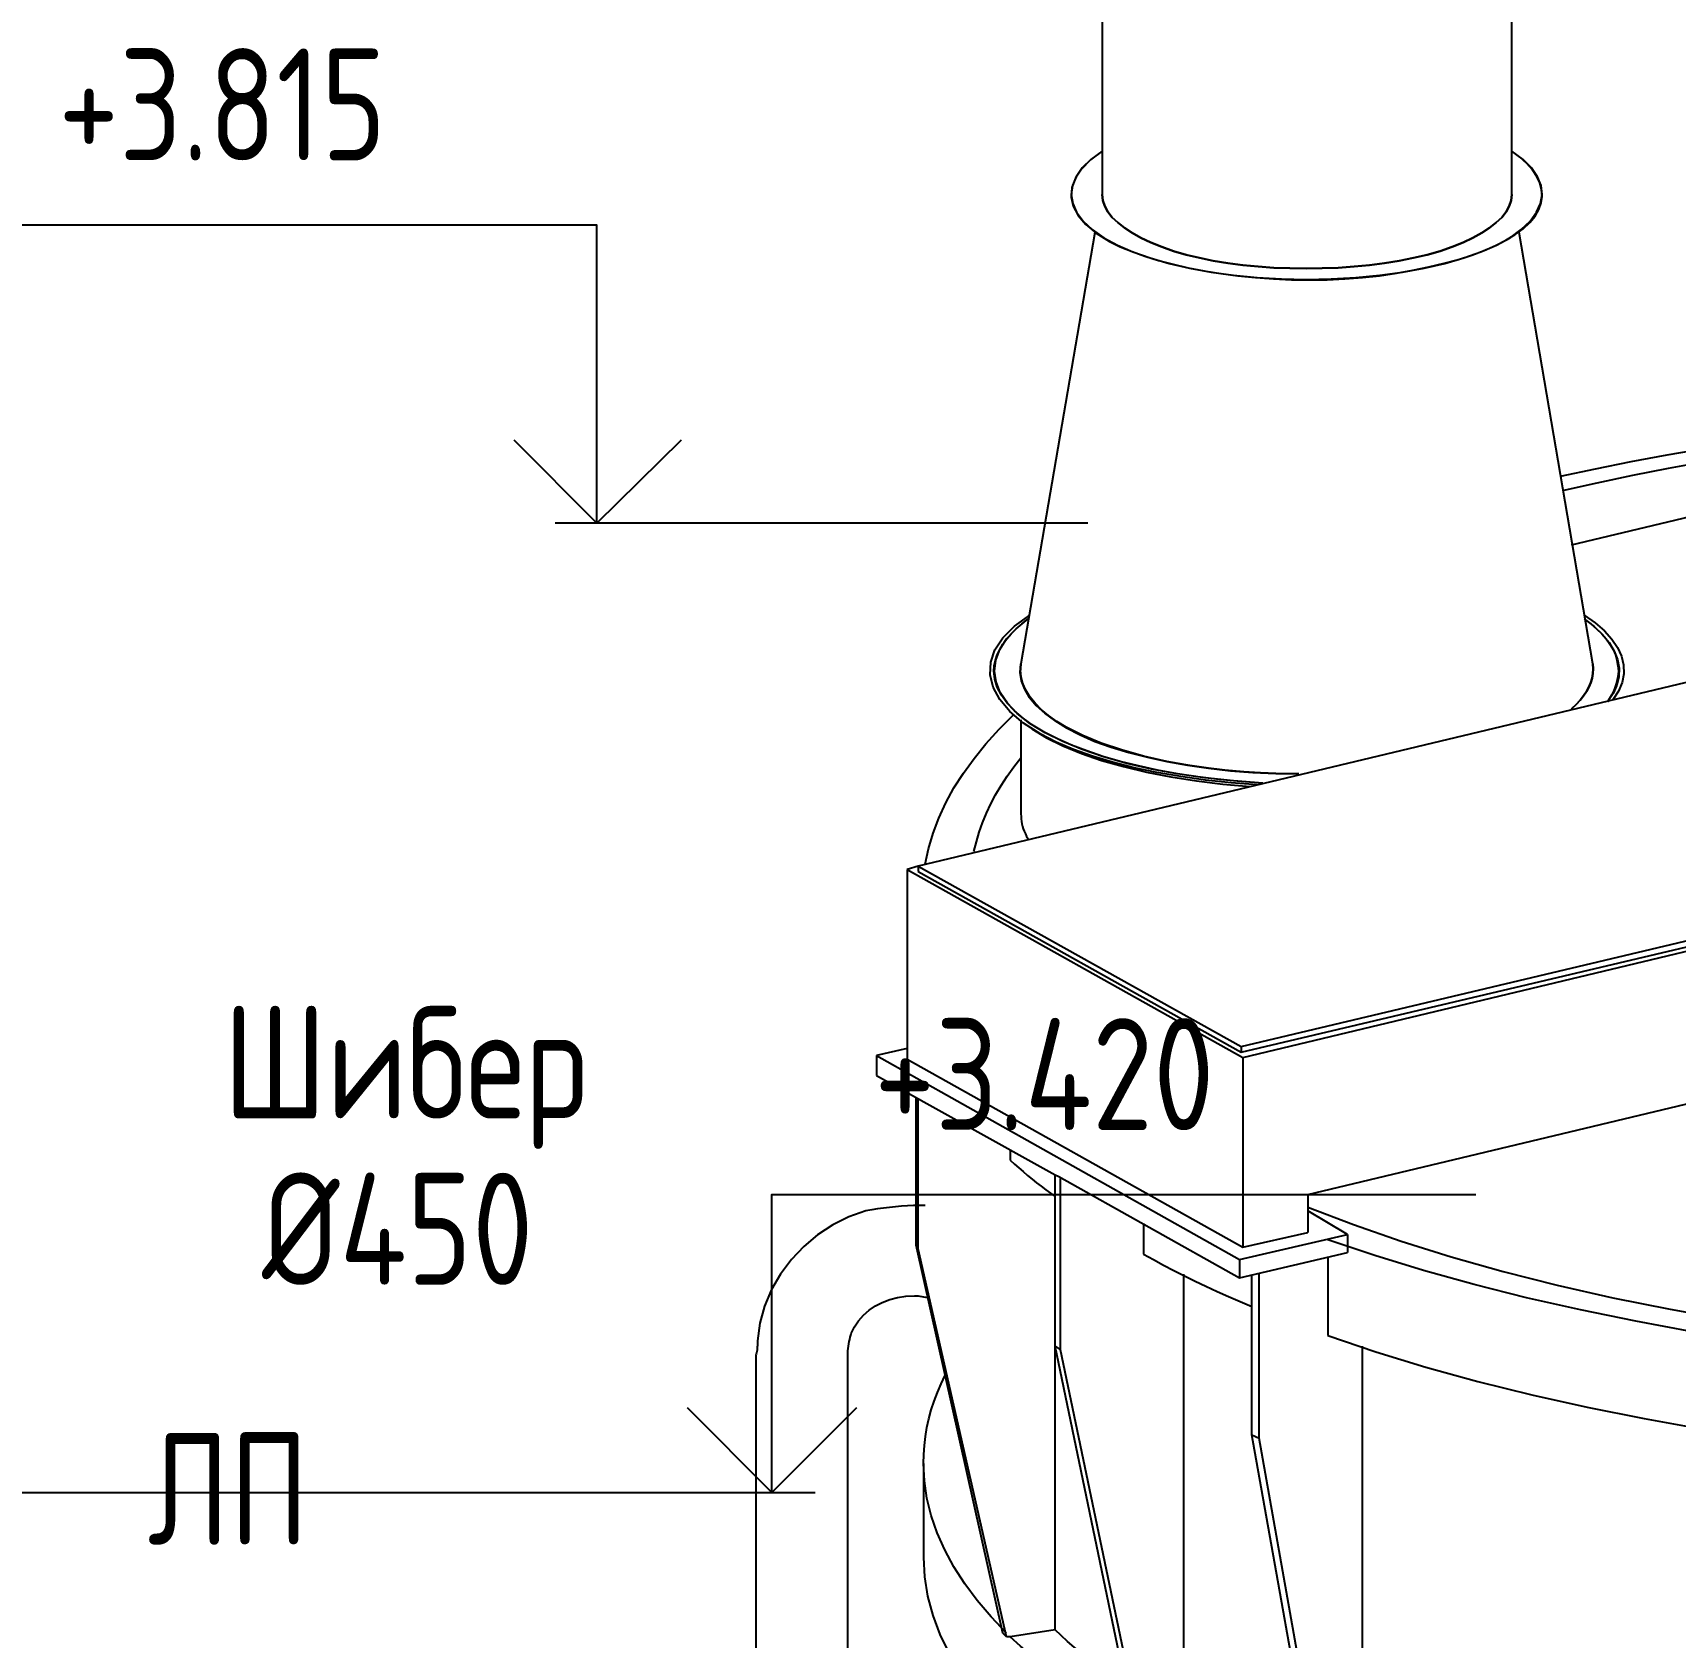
# Model space of a CAD drawing. Header units: metres. Extents: x 20 to 415, y 5 to 292.
# Drawn here: x 208.39 to 225.43, y 145.71 to 162.35 of the extents above; entities that cross this region are included whole.
import ezdxf

# ---------------------------------------------------------------- set-up
doc = ezdxf.new("R2010")
doc.units = ezdxf.units.M
for name, color, linetype in [('ВОЗДУХОВОДЫ', 7, 'Continuous'), ('ОБОЗНАЧЕНИЯ', 7, 'Continuous'), ('ОБОРУДОВАНИЕ', 8, 'Continuous')]:
    doc.layers.add(name, color=color, linetype=linetype)
doc.styles.add('GOST', font='isocpeur.ttf')

msp = doc.modelspace()

# ---------------------------------------------------------------- linework, layer by layer
at = {"layer": 'ВОЗДУХОВОДЫ'}
for points in [[(223.735, 160.677), (223.735, 166.463)], [(219.485, 162.568), (219.485, 160.677)], [(219.485, 161.126), (219.368, 161.041), (219.278, 160.952), (219.214, 160.862), (219.176, 160.77), (219.164, 160.677), (219.179, 160.585), (219.22, 160.493), (219.288, 160.402), (219.382, 160.314), (219.503, 160.228), (219.643, 160.152), (219.804, 160.082), (219.983, 160.019), (220.18, 159.963), (220.391, 159.914), (220.614, 159.873), (220.849, 159.841), (221.093, 159.817), (221.344, 159.802), (221.6, 159.797), (221.862, 159.802), (222.117, 159.817), (222.364, 159.841), (222.601, 159.873), (222.827, 159.914), (223.039, 159.963), (223.236, 160.019), (223.415, 160.082), (223.576, 160.152), (223.716, 160.228), (223.833, 160.314), (223.925, 160.402), (223.992, 160.493), (224.033, 160.585), (224.049, 160.677), (224.038, 160.77), (224.002, 160.862), (223.94, 160.952), (223.851, 161.041), (223.735, 161.126)], [(219.485, 161.126), (219.364, 161.035), (219.271, 160.941), (219.207, 160.845), (219.171, 160.748), (219.164, 160.651), (219.185, 160.555), (219.235, 160.46), (219.314, 160.367), (219.423, 160.277), (219.56, 160.19)], [(219.56, 160.19), (219.672, 160.136), (219.795, 160.085), (219.927, 160.038), (220.069, 159.994), (220.22, 159.954), (220.378, 159.918), (220.543, 159.886), (220.715, 159.858), (220.893, 159.835), (221.076, 159.816), (221.262, 159.802), (221.448, 159.793), (221.634, 159.791), (221.819, 159.793), (222.003, 159.802), (222.184, 159.816), (222.363, 159.835), (222.538, 159.861), (222.708, 159.892), (222.874, 159.928), (223.032, 159.964), (223.181, 160.004), (223.32, 160.049), (223.449, 160.096), (223.566, 160.148), (223.673, 160.203), (223.768, 160.261), (223.851, 160.322), (223.921, 160.386), (223.978, 160.452), (224.016, 160.52), (224.039, 160.589), (224.048, 160.658), (224.044, 160.727), (224.025, 160.797), (223.993, 160.865), (223.948, 160.932), (223.89, 160.999), (223.819, 161.064), (223.735, 161.126)], [(219.485, 160.677), (219.491, 160.616), (219.511, 160.556), (219.544, 160.497), (219.589, 160.44), (219.646, 160.385), (219.715, 160.331), (219.796, 160.279), (219.887, 160.228), (219.99, 160.18), (220.103, 160.134), (220.225, 160.091), (220.355, 160.053), (220.493, 160.02), (220.638, 159.99), (220.788, 159.966), (220.944, 159.945), (221.104, 159.93), (221.267, 159.918), (221.433, 159.912), (221.6, 159.909), (221.768, 159.912), (221.934, 159.918), (222.098, 159.93), (222.258, 159.945), (222.415, 159.966), (222.567, 159.99), (222.714, 160.02), (222.855, 160.053), (222.99, 160.091), (223.117, 160.134), (223.23, 160.18), (223.332, 160.228), (223.424, 160.279), (223.504, 160.331), (223.573, 160.385), (223.631, 160.44), (223.676, 160.497), (223.709, 160.556), (223.728, 160.616), (223.735, 160.677)], [(223.735, 160.677), (223.728, 160.616), (223.709, 160.556), (223.676, 160.497), (223.631, 160.44), (223.573, 160.385), (223.504, 160.331), (223.424, 160.279), (223.332, 160.228), (223.23, 160.18), (223.117, 160.134), (222.99, 160.091), (222.855, 160.053), (222.714, 160.02), (222.567, 159.99), (222.415, 159.966), (222.258, 159.945), (222.098, 159.93), (221.934, 159.918), (221.768, 159.912), (221.6, 159.909), (221.433, 159.912), (221.267, 159.918), (221.104, 159.93), (220.944, 159.945), (220.788, 159.966), (220.638, 159.99), (220.493, 160.02), (220.355, 160.053), (220.225, 160.091), (220.103, 160.134), (219.99, 160.18), (219.887, 160.228), (219.796, 160.279), (219.715, 160.331), (219.646, 160.385), (219.589, 160.44), (219.544, 160.497), (219.511, 160.556), (219.491, 160.616), (219.485, 160.677)], [(219.41, 160.284), (218.642, 155.809)], [(224.577, 155.809), (223.81, 160.284)], [(218.848, 155.079), (218.669, 155.194), (218.527, 155.315), (218.422, 155.44), (218.353, 155.568), (218.322, 155.697), (218.328, 155.826), (218.372, 155.953), (218.455, 156.078), (218.576, 156.199), (218.736, 156.315)], [(221.151, 154.573), (220.846, 154.595), (220.551, 154.627), (220.267, 154.668), (219.996, 154.718), (219.74, 154.777), (219.5, 154.844), (219.278, 154.92), (219.075, 155.003), (218.894, 155.094), (218.736, 155.191), (218.604, 155.294), (218.502, 155.401), (218.428, 155.511), (218.384, 155.622), (218.368, 155.734), (218.381, 155.846), (218.423, 155.958), (218.493, 156.067), (218.591, 156.174), (218.717, 156.277)], [(224.484, 156.315), (224.598, 156.234), (224.695, 156.151), (224.773, 156.066), (224.832, 155.978), (224.872, 155.889), (224.894, 155.798), (224.896, 155.707), (224.878, 155.616), (224.841, 155.525), (224.783, 155.435)], [(224.484, 156.277), (224.588, 156.197), (224.674, 156.114), (224.744, 156.029), (224.796, 155.942), (224.83, 155.854), (224.847, 155.765), (224.845, 155.676), (224.824, 155.588), (224.785, 155.501), (224.727, 155.416)], [(221.526, 154.667), (221.285, 154.671), (221.048, 154.682), (220.816, 154.701), (220.589, 154.726), (220.369, 154.758), (220.157, 154.796), (219.954, 154.84), (219.761, 154.89), (219.579, 154.945), (219.41, 155.004), (219.255, 155.073), (219.116, 155.145), (218.994, 155.22), (218.889, 155.298), (218.801, 155.378), (218.732, 155.461), (218.681, 155.546), (218.648, 155.632), (218.635, 155.72), (218.642, 155.809)], [(218.642, 155.809), (218.635, 155.72), (218.648, 155.632), (218.681, 155.546), (218.732, 155.461), (218.801, 155.378), (218.889, 155.298), (218.994, 155.22), (219.116, 155.145), (219.255, 155.073), (219.41, 155.004), (219.579, 154.945), (219.761, 154.89), (219.954, 154.84), (220.157, 154.796), (220.369, 154.758), (220.589, 154.726), (220.816, 154.701), (221.048, 154.682), (221.285, 154.671), (221.526, 154.667)], [(219.11, 155.154), (219.014, 155.212), (218.929, 155.272), (218.853, 155.335), (218.789, 155.401), (218.736, 155.467), (218.694, 155.535), (218.663, 155.604), (218.644, 155.673), (218.637, 155.741), (218.642, 155.809)], [(224.577, 155.809), (224.58, 155.759), (224.577, 155.71), (224.569, 155.662), (224.555, 155.615), (224.535, 155.568), (224.51, 155.522), (224.479, 155.476), (224.443, 155.431), (224.401, 155.386), (224.353, 155.341)], [(224.577, 155.809), (224.58, 155.759), (224.577, 155.71), (224.569, 155.662), (224.555, 155.615), (224.535, 155.568), (224.51, 155.522), (224.479, 155.476), (224.443, 155.431), (224.401, 155.386), (224.353, 155.341)], [(224.353, 155.341), (224.401, 155.386), (224.443, 155.431), (224.479, 155.476), (224.51, 155.522), (224.535, 155.568), (224.555, 155.615), (224.569, 155.662), (224.577, 155.71), (224.58, 155.759), (224.577, 155.809)], [(221.095, 154.555), (220.823, 154.575), (220.558, 154.604), (220.301, 154.64), (220.053, 154.682), (219.817, 154.732), (219.593, 154.789), (219.383, 154.852), (219.188, 154.922), (219.009, 154.997), (218.848, 155.079)], [(221.526, 154.667), (221.236, 154.673), (220.953, 154.689), (220.677, 154.715), (220.411, 154.752), (220.156, 154.798), (219.915, 154.853), (219.687, 154.916), (219.476, 154.988), (219.284, 155.067), (219.11, 155.154)]]:
    msp.add_lwpolyline(points, dxfattribs=at)
at = {"layer": 'ОБОЗНАЧЕНИЯ'}
for points in [[(214.242, 157.269), (214.242, 160.359), (207.333, 160.359)], [(213.381, 158.131), (214.242, 157.269), (215.122, 158.131)], [(219.335, 157.269), (213.811, 157.269)], [(216.058, 147.215), (216.058, 150.304), (223.36, 150.304)], [(215.178, 148.095), (216.058, 147.215), (216.938, 148.095)], [(203.944, 147.215), (216.508, 147.215)]]:
    msp.add_lwpolyline(points, dxfattribs=at)
at = {"layer": 'ОБОРУДОВАНИЕ'}
for points in [[(224.24, 157.756), (224.603, 157.833), (224.973, 157.907), (225.348, 157.977), (225.729, 158.043), (226.115, 158.105), (226.507, 158.163), (226.903, 158.218), (227.303, 158.268), (227.708, 158.314), (228.116, 158.355)], [(224.259, 157.606), (224.621, 157.688), (224.989, 157.766), (225.362, 157.839), (225.741, 157.908), (226.125, 157.972), (226.513, 158.031), (226.907, 158.086), (227.305, 158.137), (227.708, 158.183), (228.116, 158.224)], [(224.353, 157.045), (227.817, 157.869)], [(218.361, 155.734), (218.365, 155.79), (218.377, 155.846), (218.396, 155.902), (218.422, 155.958), (218.455, 156.013), (218.495, 156.067), (218.541, 156.121), (218.594, 156.174), (218.652, 156.226), (218.717, 156.277)], [(224.484, 156.277), (224.553, 156.226), (224.614, 156.174), (224.668, 156.121), (224.714, 156.067), (224.753, 156.013), (224.785, 155.958), (224.809, 155.902), (224.826, 155.846), (224.836, 155.79), (224.84, 155.734)], [(228.004, 156.202), (217.575, 153.712)], [(221.151, 154.573), (220.923, 154.588), (220.699, 154.609), (220.479, 154.636), (220.266, 154.669), (220.06, 154.707), (219.862, 154.75), (219.673, 154.798), (219.493, 154.85), (219.324, 154.907), (219.166, 154.966), (219.021, 155.031), (218.889, 155.098), (218.77, 155.17), (218.665, 155.245), (218.574, 155.322), (218.499, 155.402), (218.44, 155.483), (218.396, 155.566), (218.37, 155.65), (218.361, 155.734)], [(224.84, 155.734), (224.838, 155.705), (224.835, 155.676), (224.829, 155.645), (224.822, 155.614), (224.811, 155.582), (224.799, 155.55), (224.785, 155.517), (224.768, 155.483), (224.749, 155.45), (224.727, 155.416)], [(217.65, 153.731), (217.684, 153.892), (217.731, 154.052), (217.79, 154.21), (217.862, 154.367), (217.947, 154.522), (218.045, 154.676), (218.156, 154.829), (218.279, 154.981), (218.417, 155.133), (218.567, 155.285)], [(218.642, 155.229), (218.642, 154.255)], [(218.754, 155.135), (218.906, 155.043), (219.078, 154.958), (219.27, 154.879), (219.479, 154.808), (219.705, 154.744), (219.945, 154.687), (220.198, 154.638), (220.463, 154.596), (220.737, 154.562), (221.02, 154.536)], [(218.155, 153.862), (218.18, 153.962), (218.21, 154.062), (218.244, 154.161), (218.284, 154.259), (218.329, 154.356), (218.379, 154.452), (218.436, 154.549), (218.498, 154.644), (218.567, 154.74), (218.642, 154.835)], [(218.642, 154.255), (218.643, 154.227), (218.645, 154.201), (218.648, 154.175), (218.652, 154.149), (218.659, 154.124), (218.666, 154.099), (218.676, 154.073), (218.688, 154.047), (218.701, 154.02), (218.717, 153.993)], [(220.926, 151.84), (229.914, 153.974)], [(220.926, 151.783), (229.97, 153.918)], [(220.945, 151.727), (230.007, 153.899)], [(217.575, 153.712), (217.463, 153.675)], [(217.575, 153.712), (217.575, 153.656)], [(217.575, 153.712), (220.926, 151.84)], [(217.463, 153.675), (220.945, 151.727)], [(217.463, 153.675), (217.463, 151.709)], [(217.575, 153.656), (220.926, 151.783)], [(221.619, 150.304), (228.659, 151.989)], [(217.463, 151.821), (217.144, 151.746)], [(220.926, 151.84), (220.926, 151.783)], [(217.144, 151.746), (217.144, 151.54)], [(217.144, 151.746), (220.908, 149.63)], [(217.463, 151.709), (220.945, 149.761)], [(220.945, 151.727), (220.945, 149.761)], [(217.144, 151.54), (218.998, 150.51)], [(217.556, 149.78), (217.556, 151.315)], [(217.575, 149.743), (217.575, 151.297)], [(218.53, 150.772), (218.53, 150.66)], [(218.53, 150.66), (218.575, 150.621), (218.62, 150.582), (218.665, 150.543), (218.711, 150.504), (218.757, 150.466), (218.804, 150.428), (218.851, 150.391), (218.899, 150.355), (218.948, 150.32), (218.998, 150.286)], [(218.998, 150.51), (219.035, 150.492)], [(218.998, 148.732), (218.998, 150.51)], [(218.998, 150.51), (219.035, 150.492)], [(219.035, 150.492), (220.908, 149.443)], [(219.054, 148.694), (219.054, 150.473)], [(218.998, 145.792), (218.998, 150.286)], [(221.619, 150.304), (221.619, 149.911)], [(217.65, 150.192), (217.588, 150.191), (217.526, 150.19), (217.464, 150.187), (217.403, 150.183), (217.341, 150.178), (217.279, 150.172), (217.217, 150.164), (217.155, 150.156), (217.094, 150.147), (217.032, 150.136), (216.856, 150.074), (216.689, 149.99), (216.532, 149.887), (216.388, 149.766), (216.26, 149.63), (216.148, 149.481), (216.054, 149.32), (215.982, 149.149), (215.933, 148.971), (215.909, 148.788), (215.909, 148.771), (215.908, 148.754), (215.908, 148.738), (215.907, 148.722), (215.906, 148.706), (215.904, 148.691), (215.902, 148.676), (215.899, 148.662), (215.895, 148.65), (215.89, 148.638)], [(221.619, 150.173), (222.092, 149.993), (222.588, 149.821), (223.107, 149.659), (223.646, 149.507), (224.205, 149.366), (224.783, 149.235), (225.378, 149.115), (225.989, 149.007), (226.615, 148.91), (227.255, 148.825), (227.911, 148.753), (228.574, 148.693), (229.244, 148.645), (229.919, 148.611), (230.597, 148.589), (231.278, 148.58), (231.959, 148.584), (232.64, 148.601), (233.319, 148.632), (233.995, 148.675)], [(222.031, 149.892), (221.619, 150.136)], [(219.915, 150.005), (219.915, 149.686)], [(218.455, 145.755), (217.556, 149.78)], [(217.575, 149.743), (217.556, 149.78)], [(220.908, 149.63), (222.031, 149.892)], [(220.945, 149.761), (221.619, 149.911)], [(233.995, 148.488), (233.342, 148.449), (232.685, 148.423), (232.026, 148.408), (231.366, 148.405), (230.707, 148.413), (230.05, 148.433), (229.395, 148.464), (228.744, 148.505), (228.099, 148.557), (227.461, 148.619), (226.832, 148.697), (226.215, 148.785), (225.611, 148.883), (225.021, 148.991), (224.446, 149.108), (223.887, 149.235), (223.345, 149.372), (222.819, 149.517), (222.312, 149.672), (221.825, 149.836)], [(222.031, 149.892), (222.031, 149.705)], [(218.492, 145.717), (217.575, 149.743)], [(219.915, 149.686), (220.018, 149.63), (220.122, 149.574), (220.229, 149.519), (220.338, 149.463), (220.449, 149.408), (220.562, 149.354), (220.678, 149.3), (220.796, 149.247), (220.916, 149.195), (221.039, 149.143)], [(220.908, 149.443), (222.031, 149.705)], [(220.908, 149.63), (220.908, 149.443)], [(221.825, 149.649), (221.825, 148.844)], [(220.327, 149.481), (220.327, 144.837)], [(221.039, 147.814), (221.039, 149.462)], [(221.114, 147.777), (221.114, 149.481)], [(216.845, 148.638), (216.845, 148.661), (216.847, 148.685), (216.849, 148.709), (216.853, 148.733), (216.856, 148.757), (216.861, 148.781), (216.866, 148.803), (216.871, 148.825), (216.877, 148.845), (216.882, 148.863), (216.915, 148.933), (216.958, 148.997), (217.008, 149.055), (217.067, 149.106), (217.133, 149.151), (217.204, 149.187), (217.281, 149.217), (217.363, 149.238), (217.449, 149.252), (217.537, 149.256), (217.543, 149.256), (217.548, 149.256), (217.554, 149.256), (217.559, 149.256), (217.563, 149.256), (217.567, 149.256), (217.57, 149.256), (217.573, 149.256), (217.574, 149.256), (217.575, 149.256)], [(217.575, 149.256), (217.669, 149.237)], [(221.825, 148.844), (222.324, 148.675), (222.844, 148.516), (223.383, 148.367), (223.941, 148.228), (224.517, 148.1), (225.109, 147.981), (225.718, 147.873), (226.341, 147.774), (226.979, 147.686), (227.629, 147.608), (228.285, 147.546), (228.947, 147.496), (229.613, 147.457), (230.284, 147.43), (230.957, 147.414), (231.632, 147.41), (232.306, 147.418), (232.979, 147.438), (233.648, 147.47), (234.314, 147.515)], [(215.89, 148.638), (215.89, 129.109)], [(216.845, 128.585), (216.845, 148.638)], [(219.822, 144.762), (218.998, 148.732)], [(218.998, 148.732), (219.054, 148.694)], [(219.878, 144.743), (219.054, 148.694)], [(222.181, 148.732), (222.181, 144.032)], [(217.631, 147.515), (217.633, 147.609), (217.64, 147.703), (217.651, 147.797), (217.667, 147.889), (217.687, 147.98), (217.712, 148.071), (217.741, 148.162), (217.775, 148.252), (217.813, 148.342), (217.856, 148.432)], [(221.731, 143.92), (221.039, 147.814)], [(221.039, 147.814), (221.114, 147.777)], [(221.806, 143.882), (221.114, 147.777)], [(218.492, 145.755), (218.332, 145.924), (218.187, 146.096), (218.059, 146.269), (217.947, 146.444), (217.851, 146.621), (217.772, 146.798), (217.711, 146.976), (217.667, 147.155), (217.64, 147.335), (217.631, 147.515)], [(217.631, 147.515), (217.631, 146.541)], [(217.631, 146.541), (217.642, 146.339), (217.674, 146.139), (217.727, 145.94), (217.801, 145.742), (217.896, 145.546)], [(218.492, 145.717), (218.455, 145.755)], [(218.53, 145.717), (218.492, 145.717)], [(218.998, 145.792), (218.53, 145.717)], [(219.859, 144.781), (219.704, 144.871), (219.554, 144.963), (219.408, 145.055), (219.267, 145.148), (219.131, 145.242), (219.001, 145.336), (218.875, 145.431), (218.754, 145.526), (218.639, 145.622), (218.53, 145.717)], [(219.728, 145.212), (219.645, 145.268), (219.564, 145.324), (219.485, 145.381), (219.409, 145.438), (219.335, 145.495), (219.263, 145.553), (219.193, 145.611), (219.126, 145.67), (219.061, 145.731), (218.998, 145.792)]]:
    msp.add_lwpolyline(points, dxfattribs=at)

# ---------------------------------------------------------------- texts
at = {"layer": 'ОБОЗНАЧЕНИЯ', "style": 'GOST', "width": 0.8}
for s, p in [('+3.815', (208.654, 161.03)), ('Шибер', (210.366, 151.094)), ('+3.420', (217.12, 150.973)), ('%%c450', (210.768, 149.369)), ('ЛП', (209.585, 146.673))]:
    msp.add_text(s, height=1.1615, dxfattribs=at).set_placement(p)

doc.saveas('drawing.dxf')
